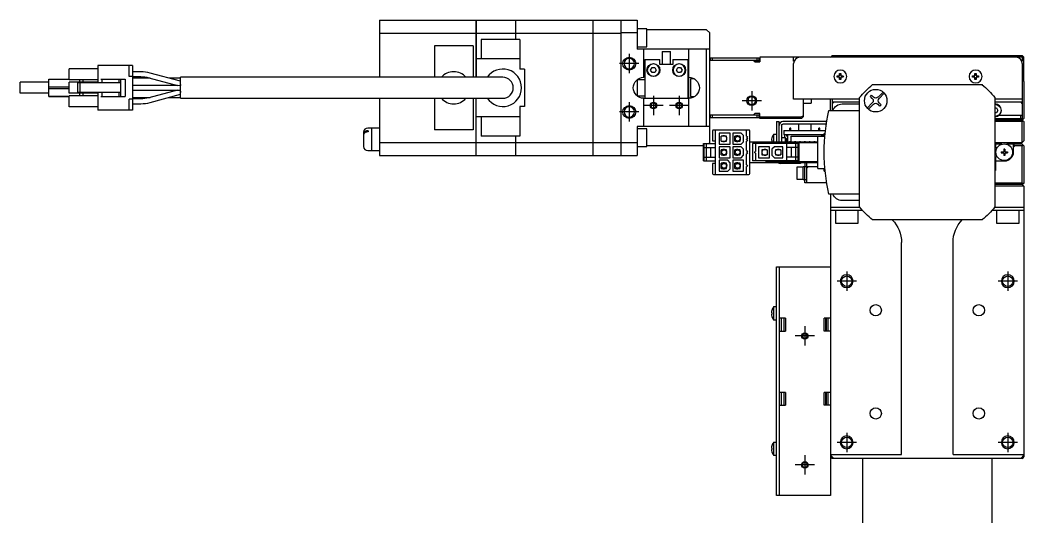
# Model space of a CAD drawing. Extents: x 0 to 1659, y -8 to 1394.
# Drawn here: x 476.6 to 788.2, y 1240.3 to 1394.4 of the extents above; entities that cross this region are included whole.
import ezdxf

# ---------------------------------------------------------------- set-up
doc = ezdxf.new("R2010")
doc.units = 0
doc.header["$LTSCALE"] = 0.5
doc.linetypes.add('CENTER', pattern=[50.8, 31.75, -6.35, 6.35, -6.35])
for name, color, linetype in [('MSM_CENTER', 1, 'CENTER'), ('MSM_CONTINUOUS', 7, 'CONTINUOUS'), ('MSM_NARROW', 5, 'CONTINUOUS')]:
    doc.layers.add(name, color=color, linetype=linetype)

msp = doc.modelspace()

# ---------------------------------------------------------------- linework, layer by layer
at = {"layer": 'MSM_CENTER'}
for p, q in [((665.65, 1383.94), (665.65, 1377.94)), ((668.65, 1380.94), (662.65, 1380.94)), ((703.65, 1372.44), (703.65, 1366.44)), ((665.65, 1368.94), (665.65, 1362.94)), ((676.15, 1367.94), (670.15, 1367.94)), ((673.15, 1370.94), (673.15, 1364.94)), ((684.15, 1367.94), (678.15, 1367.94)), ((681.15, 1370.94), (681.15, 1364.94)), ((706.65, 1369.44), (700.65, 1369.44)), ((668.65, 1365.94), (662.65, 1365.94)), ((733.15, 1316.44), (733.15, 1310.44)), ((783.15, 1316.44), (783.15, 1310.44)), ((736.15, 1313.44), (730.15, 1313.44)), ((786.15, 1313.44), (780.15, 1313.44)), ((720.15, 1299.44), (720.15, 1293.44)), ((723.15, 1296.44), (717.15, 1296.44)), ((733.15, 1266.44), (733.15, 1260.44)), ((783.15, 1266.44), (783.15, 1260.44)), ((736.15, 1263.44), (730.15, 1263.44)), ((786.15, 1263.44), (780.15, 1263.44)), ((720.15, 1259.44), (720.15, 1253.44)), ((723.15, 1256.44), (717.15, 1256.44))]:
    msp.add_line(p, q, dxfattribs=at)
at = {"layer": 'MSM_CONTINUOUS'}
for p, q in [((588.15, 1394.44), (588.15, 1376.69)), ((588.15, 1394.44), (618.1, 1394.44)), ((618.1, 1376.69), (618.1, 1394.44)), ((618.1, 1394.39), (618.15, 1394.39)), ((618.15, 1394.44), (618.15, 1376.69)), ((618.15, 1394.44), (630.4, 1394.44)), ((630.4, 1388.44), (630.4, 1394.44)), ((630.4, 1394.39), (630.45, 1394.39)), ((630.45, 1388.44), (630.45, 1394.44)), ((630.45, 1394.44), (654.4, 1394.44)), ((654.4, 1352.44), (654.4, 1394.44)), ((654.4, 1394.39), (654.45, 1394.39)), ((654.45, 1352.44), (654.45, 1394.44)), ((654.45, 1394.44), (668.15, 1394.44)), ((663.15, 1352.44), (663.15, 1394.44)), ((668.15, 1394.44), (668.15, 1385.44)), ((588.15, 1390.41), (618.1, 1390.41)), ((618.1, 1390.15), (618.15, 1390.15)), ((618.15, 1390.41), (630.4, 1390.41)), ((630.4, 1390.15), (630.45, 1390.15)), ((630.45, 1390.41), (654.4, 1390.41)), ((654.4, 1390.15), (654.45, 1390.15)), ((654.45, 1390.41), (663.15, 1390.41)), ((668.15, 1390.44), (663.15, 1390.44)), ((671.15, 1391.69), (668.15, 1391.69)), ((671.15, 1386.19), (671.15, 1391.69)), ((689.65, 1391.44), (671.15, 1391.44)), ((690.65, 1390.44), (689.65, 1391.44)), ((690.65, 1356.44), (690.65, 1390.44)), ((619.65, 1388.44), (619.65, 1382.44)), ((631.65, 1388.44), (619.65, 1388.44)), ((631.65, 1388.44), (631.65, 1379.22)), ((617.15, 1386.44), (605.15, 1386.44)), ((605.15, 1386.44), (605.15, 1376.69)), ((617.15, 1386.44), (617.15, 1376.69)), ((668.15, 1386.19), (671.15, 1386.19)), ((690.65, 1385.44), (668.15, 1385.44)), ((670.15, 1376.69), (670.15, 1385.44)), ((675.9, 1384.69), (678.4, 1384.69)), ((675.9, 1384.69), (675.9, 1380.69)), ((678.4, 1380.69), (678.4, 1384.69)), ((684.15, 1376.69), (684.15, 1385.44)), ((689.65, 1361.44), (689.65, 1385.44)), ((631.65, 1382.44), (618.15, 1382.44)), ((670.45, 1382.19), (670.45, 1370.19)), ((670.45, 1382.19), (675.15, 1382.19)), ((675.15, 1380.69), (675.15, 1382.19)), ((679.15, 1380.69), (675.15, 1380.69)), ((679.15, 1382.19), (679.15, 1380.69)), ((679.15, 1382.19), (683.85, 1382.19)), ((683.85, 1382.19), (683.85, 1370.19)), ((705.85, 1381.94), (690.65, 1381.94)), ((690.85, 1381.94), (690.85, 1382.74)), ((690.85, 1382.74), (705.85, 1382.74)), ((691.35, 1382.74), (691.35, 1381.94)), ((704.65, 1381.44), (704.15, 1381.94)), ((706.15, 1381.69), (704.4, 1381.69)), ((704.65, 1381.44), (706.15, 1381.44)), ((705.35, 1381.94), (705.35, 1382.74)), ((705.85, 1382.74), (705.85, 1381.94)), ((706.15, 1382.94), (706.15, 1381.44)), ((787.65, 1382.94), (706.15, 1382.94)), ((716.65, 1381.74), (716.65, 1382.94)), ((716.65, 1369.94), (716.65, 1380.94)), ((728.15, 1382.94), (728.4, 1383.19)), ((728.65, 1383.44), (728.4, 1383.19)), ((728.4, 1383.19), (728.65, 1382.94)), ((728.65, 1383.44), (787.65, 1383.44)), ((787.9, 1383.19), (787.65, 1383.44)), ((787.65, 1382.94), (787.9, 1383.19)), ((787.65, 1382.94), (787.65, 1381.74)), ((787.65, 1380.94), (787.65, 1363.94)), ((787.9, 1383.19), (788.15, 1382.94)), ((788.15, 1375.74), (788.15, 1382.94)), ((500.7, 1379.34), (491.8, 1379.34)), ((491.8, 1375.94), (491.8, 1379.34)), ((500.7, 1380.34), (500.7, 1374.94)), ((511.4, 1380.34), (500.7, 1380.34)), ((510.4, 1376.94), (510.4, 1380.34)), ((511.4, 1380.34), (511.4, 1366.54)), ((514.04, 1378.39), (511.4, 1378.39)), ((526.4, 1375.47), (516.91, 1378.01)), ((633.15, 1379.22), (631.65, 1379.22)), ((633.15, 1379.22), (633.15, 1367.66)), ((672.29, 1378.94), (672.72, 1379.69)), ((672.72, 1378.19), (672.29, 1378.94)), ((672.72, 1379.69), (673.59, 1379.69)), ((673.59, 1378.19), (672.72, 1378.19)), ((673.59, 1379.69), (674.02, 1378.94)), ((674.02, 1378.94), (673.59, 1378.19)), ((680.29, 1378.94), (680.72, 1379.69)), ((680.72, 1378.19), (680.29, 1378.94)), ((680.72, 1379.69), (681.59, 1379.69)), ((681.59, 1378.19), (680.72, 1378.19)), ((681.59, 1379.69), (682.02, 1378.94)), ((682.02, 1378.94), (681.59, 1378.19)), ((730.95, 1377.14), (730.95, 1377.87)), ((731.35, 1377.87), (731.35, 1377.14)), ((772.95, 1377.14), (772.95, 1377.87)), ((773.35, 1377.87), (773.35, 1377.14)), ((485.45, 1375.14), (476.55, 1375.14)), ((476.55, 1371.74), (476.55, 1375.14)), ((485.45, 1370.74), (485.45, 1376.14)), ((485.45, 1376.14), (491.8, 1376.14)), ((500.7, 1375.94), (491.8, 1375.94)), ((500.7, 1375.14), (491.8, 1375.14)), ((491.8, 1371.74), (491.8, 1375.14)), ((494.4, 1374.94), (494.4, 1371.94)), ((507.7, 1374.94), (494.4, 1374.94)), ((495.1, 1374.94), (495.1, 1371.94)), ((495.15, 1375.14), (495.15, 1375.94)), ((496.15, 1375.14), (496.15, 1375.94)), ((501.65, 1376.14), (509.2, 1376.14)), ((501.95, 1376.14), (501.95, 1374.94)), ((507.2, 1376.14), (507.2, 1374.94)), ((507.7, 1376.14), (507.7, 1370.74)), ((509.2, 1376.14), (509.2, 1370.74)), ((511.4, 1376.94), (510.4, 1376.94)), ((511.4, 1376.89), (514.04, 1376.89)), ((516.98, 1376.44), (511.4, 1376.44)), ((525.37, 1374.19), (511.4, 1374.19)), ((516.52, 1376.56), (525.37, 1374.19)), ((526.4, 1376.44), (522.77, 1376.44)), ((526.27, 1374.08), (525.37, 1374.19)), ((526.4, 1374.19), (526.31, 1374.19)), ((526.4, 1370.19), (526.4, 1376.69)), ((626.4, 1376.69), (526.4, 1376.69)), ((668.15, 1376), (668.15, 1370.88)), ((670.45, 1375.94), (668.15, 1375.94)), ((670.45, 1376.69), (670.15, 1376.69)), ((684.15, 1376.69), (683.85, 1376.69)), ((684.05, 1376.69), (684.05, 1370.19)), ((684.65, 1376.19), (684.65, 1370.69)), ((685.88, 1376.19), (684.65, 1376.19)), ((730.22, 1377.14), (730.95, 1377.14)), ((730.95, 1376.74), (730.22, 1376.74)), ((730.95, 1376.01), (730.95, 1376.74)), ((731.35, 1377.14), (732.08, 1377.14)), ((731.35, 1376.74), (731.35, 1376.01)), ((732.08, 1376.74), (731.35, 1376.74)), ((741.15, 1374.44), (741.02, 1374.31)), ((741.18, 1374.44), (775.12, 1374.44)), ((772.22, 1377.14), (772.95, 1377.14)), ((772.95, 1376.74), (772.22, 1376.74)), ((772.95, 1376.01), (772.95, 1376.74)), ((773.35, 1377.14), (774.08, 1377.14)), ((773.35, 1376.74), (773.35, 1376.01)), ((774.08, 1376.74), (773.35, 1376.74)), ((775.28, 1374.31), (775.15, 1374.44)), ((788.15, 1376.44), (787.65, 1376.94)), ((788.15, 1376.44), (787.65, 1376.44)), ((788.15, 1376.22), (787.65, 1376.22)), ((787.75, 1376.04), (787.65, 1376.04)), ((788.15, 1375.44), (787.65, 1375.94)), ((787.65, 1375.44), (787.9, 1375.69)), ((788.15, 1375.74), (788.05, 1375.64)), ((788.05, 1375.74), (788.05, 1375.54)), ((788.15, 1375.44), (788.15, 1363.94)), ((485.45, 1371.74), (476.55, 1371.74)), ((485.45, 1371.74), (476.55, 1371.74)), ((485.45, 1371.74), (476.55, 1371.74)), ((485.45, 1373.69), (491.8, 1373.69)), ((485.45, 1373.19), (491.8, 1373.19)), ((500.7, 1371.74), (491.8, 1371.74)), ((507.7, 1371.94), (494.4, 1371.94)), ((495.15, 1370.94), (495.15, 1371.74)), ((496.15, 1370.94), (496.15, 1371.74)), ((500.7, 1371.94), (500.7, 1366.54)), ((501.95, 1371.94), (501.95, 1370.74)), ((507.2, 1371.94), (507.2, 1370.74)), ((511.4, 1372.69), (526.4, 1372.69)), ((525.37, 1372.69), (516.53, 1370.32)), ((516.92, 1368.87), (526.4, 1371.41)), ((740.49, 1370.75), (740.84, 1371.1)), ((740.84, 1371.1), (741.45, 1370.5)), ((742.86, 1370.5), (744.44, 1372.09)), ((744.8, 1371.73), (743.21, 1370.15)), ((486.4, 1370.74), (485.45, 1370.74)), ((485.45, 1370.74), (491.8, 1370.74)), ((486.7, 1370.74), (486.4, 1370.74)), ((491.8, 1370.74), (486.7, 1370.74)), ((488.5, 1370.74), (488.2, 1370.74)), ((488.2, 1370.74), (488.39, 1370.74)), ((488.39, 1370.74), (491.8, 1370.74)), ((491.8, 1370.74), (488.5, 1370.74)), ((500.7, 1370.94), (491.8, 1370.94)), ((491.8, 1367.54), (491.8, 1370.94)), ((501.65, 1370.74), (509.2, 1370.74)), ((510.4, 1366.54), (510.4, 1369.94)), ((511.4, 1369.94), (510.4, 1369.94)), ((511.4, 1370.44), (516.98, 1370.44)), ((514.03, 1369.99), (511.4, 1369.99)), ((511.4, 1368.49), (514.03, 1368.49)), ((522.77, 1370.44), (526.4, 1370.44)), ((526.4, 1370.19), (626.4, 1370.19)), ((588.15, 1370.19), (588.15, 1352.44)), ((605.15, 1370.19), (605.15, 1360.44)), ((617.15, 1370.19), (617.15, 1360.44)), ((618.1, 1352.44), (618.1, 1370.19)), ((618.15, 1352.44), (618.15, 1370.19)), ((668.15, 1370.94), (670.45, 1370.94)), ((670.15, 1361.44), (670.15, 1370.19)), ((670.15, 1370.19), (684.15, 1370.19)), ((673.85, 1367.64), (673.85, 1368.33)), ((684.15, 1361.44), (684.15, 1370.19)), ((684.65, 1370.69), (685.88, 1370.69)), ((737.15, 1369.94), (716.65, 1369.94)), ((719.65, 1369.94), (719.65, 1364.44)), ((719.65, 1368.69), (722.15, 1368.69)), ((722.15, 1369.94), (722.15, 1368.69)), ((728.15, 1366.44), (728.15, 1369.94)), ((728.65, 1369.94), (728.65, 1366.44)), ((737.15, 1368.94), (728.65, 1368.94)), ((728.65, 1368.44), (729.15, 1368.94)), ((731.73, 1368.44), (737.15, 1368.44)), ((737.28, 1370.57), (737.15, 1370.44)), ((737.15, 1336.44), (737.15, 1370.41)), ((739.51, 1367.15), (741.09, 1368.73)), ((741.45, 1368.38), (739.86, 1366.8)), ((741.09, 1370.15), (740.49, 1370.75)), ((743.46, 1367.78), (742.86, 1368.38)), ((743.21, 1368.73), (743.81, 1368.13)), ((743.81, 1368.13), (743.46, 1367.78)), ((779.15, 1370.44), (779.02, 1370.57)), ((779.15, 1370.41), (779.15, 1336.47)), ((787.65, 1369.94), (779.15, 1369.94)), ((787.65, 1368.94), (779.15, 1368.94)), ((787.15, 1368.94), (787.65, 1368.44)), ((500.7, 1367.54), (491.8, 1367.54)), ((511.4, 1366.54), (500.7, 1366.54)), ((633.15, 1367.66), (631.65, 1367.66)), ((631.65, 1367.66), (631.65, 1358.44)), ((673.85, 1367.64), (673.88, 1367.61)), ((705.85, 1364.94), (690.65, 1364.94)), ((690.85, 1364.14), (690.85, 1364.94)), ((691.35, 1364.94), (691.35, 1364.14)), ((704.15, 1364.94), (704.65, 1365.44)), ((706.15, 1365.44), (704.65, 1365.44)), ((705.35, 1364.14), (705.35, 1364.94)), ((705.85, 1364.94), (705.85, 1364.14)), ((706.15, 1363.94), (706.15, 1365.44)), ((727.58, 1366.44), (737.15, 1366.44)), ((779.15, 1367.19), (779.59, 1367.19)), ((779.59, 1365.69), (779.15, 1365.69)), ((779.59, 1367.19), (780.02, 1366.44)), ((780.02, 1366.44), (779.59, 1365.69)), ((780.48, 1364.94), (787.65, 1364.94)), ((787.15, 1363.94), (787.15, 1364.94)), ((631.65, 1364.44), (618.15, 1364.44)), ((619.65, 1364.44), (619.65, 1358.44)), ((705.85, 1364.14), (690.85, 1364.14)), ((706.15, 1364.44), (719.04, 1364.44)), ((719.15, 1363.94), (706.15, 1363.94)), ((711.35, 1362.94), (711.35, 1356.69)), ((711.35, 1362.94), (712.15, 1362.94)), ((712.15, 1356.69), (712.15, 1362.94)), ((712.95, 1361.74), (712.95, 1356.69)), ((726.91, 1362.94), (713.35, 1362.94)), ((726.79, 1362.14), (713.35, 1362.14)), ((718.15, 1362.14), (718.15, 1360.14)), ((718.54, 1363.94), (719.04, 1364.44)), ((719.04, 1364.44), (719.65, 1364.75)), ((719.65, 1364.44), (719.15, 1363.94)), ((722.15, 1360.14), (722.15, 1362.14)), ((779.15, 1363.94), (787.65, 1363.94)), ((787.65, 1363.44), (779.15, 1363.44)), ((787.65, 1362.94), (779.15, 1362.94)), ((787.9, 1363.69), (787.65, 1363.94)), ((787.65, 1363.44), (787.9, 1363.69)), ((787.65, 1363.44), (787.9, 1363.19)), ((787.65, 1362.94), (787.9, 1363.19)), ((787.65, 1356.44), (787.65, 1362.94)), ((788.15, 1363.94), (787.9, 1363.69)), ((787.9, 1363.19), (788.15, 1362.94)), ((788.15, 1362.94), (788.15, 1356.94)), ((583.15, 1359.64), (583.15, 1355.24)), ((585.6, 1360.94), (584.45, 1360.94)), ((584.65, 1360.09), (584.45, 1360.09)), ((584.65, 1359.73), (584.45, 1359.73)), ((584.65, 1360.09), (584.65, 1359.73)), ((585.6, 1360.94), (585.6, 1353.94)), ((585.65, 1360.89), (585.6, 1360.89)), ((585.65, 1360.94), (585.65, 1353.94)), ((588.15, 1360.94), (585.65, 1360.94)), ((617.15, 1360.44), (605.15, 1360.44)), ((690.65, 1361.44), (668.15, 1361.44)), ((668.15, 1361.44), (668.15, 1352.44)), ((671.15, 1360.69), (668.15, 1360.69)), ((671.15, 1355.19), (671.15, 1360.69)), ((691.45, 1360.04), (691.45, 1356.94)), ((702.75, 1360.34), (691.75, 1360.34)), ((692.45, 1346.54), (692.45, 1360.34)), ((693.55, 1359.34), (693.55, 1355.94)), ((696.95, 1359.34), (693.55, 1359.34)), ((696.95, 1355.94), (696.95, 1359.34)), ((697.75, 1359.34), (697.75, 1355.94)), ((700.4, 1359.34), (697.75, 1359.34)), ((701.15, 1358.59), (700.4, 1359.34)), ((701.15, 1356.69), (701.15, 1358.59)), ((702.05, 1358.44), (702.05, 1360.34)), ((703.05, 1346.84), (703.05, 1360.04)), ((710.45, 1358.94), (710.45, 1356.69)), ((711.35, 1358.94), (710.45, 1358.94)), ((713.65, 1360.14), (713.65, 1358.94)), ((713.65, 1360.14), (726.53, 1360.14)), ((713.65, 1358.94), (726.15, 1358.94)), ((713.9, 1357.94), (713.9, 1358.94)), ((714.45, 1358.94), (714.45, 1358.39)), ((714.9, 1356.69), (714.9, 1358.94)), ((715.53, 1360.14), (715.53, 1360.94)), ((715.78, 1360.94), (715.53, 1360.94)), ((715.78, 1360.14), (715.78, 1360.94)), ((724.78, 1360.94), (724.53, 1360.94)), ((724.53, 1360.14), (724.53, 1360.94)), ((724.78, 1360.14), (724.78, 1360.94)), ((725.4, 1358.44), (725.4, 1358.94)), ((725.63, 1358.94), (725.63, 1358.44)), ((725.86, 1358.94), (725.86, 1358.44)), ((726.15, 1358.44), (726.15, 1359.26)), ((726.44, 1359.26), (726.15, 1359.26)), ((588.15, 1356.47), (618.1, 1356.47)), ((618.1, 1356.73), (618.15, 1356.73)), ((618.15, 1356.47), (630.4, 1356.47)), ((631.65, 1358.44), (619.65, 1358.44)), ((630.4, 1352.44), (630.4, 1358.44)), ((630.4, 1356.73), (630.45, 1356.73)), ((630.45, 1352.44), (630.45, 1358.44)), ((630.45, 1356.47), (654.4, 1356.47)), ((654.4, 1356.73), (654.45, 1356.73)), ((654.45, 1356.47), (663.15, 1356.47)), ((663.15, 1356.44), (668.15, 1356.44)), ((688.65, 1350.74), (688.65, 1356.14)), ((688.65, 1356.14), (692.45, 1356.14)), ((688.95, 1350.74), (688.95, 1356.14)), ((689.65, 1350.74), (689.65, 1356.14)), ((690.35, 1356.14), (690.65, 1356.44)), ((691.45, 1356.94), (692.45, 1356.94)), ((693.55, 1355.94), (696.95, 1355.94)), ((694.2, 1356.84), (694.2, 1358.44)), ((694.7, 1358.44), (694.2, 1358.44)), ((695.58, 1358.39), (694.2, 1358.39)), ((694.2, 1356.89), (695.58, 1356.89)), ((694.2, 1356.84), (694.7, 1356.84)), ((695.2, 1358.54), (694.7, 1358.54)), ((694.7, 1358.39), (694.7, 1358.54)), ((694.7, 1356.89), (694.7, 1356.74)), ((694.7, 1356.74), (695.2, 1356.74)), ((695.2, 1358.39), (695.2, 1358.54)), ((695.85, 1358.44), (695.2, 1358.44)), ((695.2, 1356.74), (695.2, 1356.89)), ((695.2, 1356.84), (695.85, 1356.84)), ((695.95, 1358.02), (695.58, 1358.39)), ((695.58, 1356.89), (695.85, 1357.17)), ((695.85, 1358.12), (695.85, 1358.44)), ((695.85, 1357.17), (695.95, 1357.27)), ((695.85, 1356.84), (695.85, 1357.17)), ((695.95, 1357.27), (695.95, 1358.02)), ((697.75, 1355.94), (700.4, 1355.94)), ((698.9, 1358.44), (698.4, 1358.44)), ((698.4, 1356.84), (698.4, 1358.44)), ((699.78, 1358.39), (698.4, 1358.39)), ((698.56, 1357.85), (698.4, 1357.33)), ((698.4, 1356.89), (699.78, 1356.89)), ((698.4, 1356.84), (698.9, 1356.84)), ((699.4, 1358.54), (698.9, 1358.54)), ((698.9, 1358.39), (698.9, 1358.54)), ((698.9, 1356.89), (698.9, 1356.74)), ((698.9, 1356.74), (699.4, 1356.74)), ((699.4, 1358.39), (699.4, 1358.54)), ((700.05, 1358.44), (699.4, 1358.44)), ((699.4, 1356.74), (699.4, 1356.89)), ((699.4, 1356.84), (700.05, 1356.84)), ((700.15, 1358.02), (699.78, 1358.39)), ((699.78, 1356.89), (700.05, 1357.17)), ((699.86, 1356.98), (700, 1357.43)), ((700.05, 1358.12), (700.05, 1358.44)), ((700.05, 1357.17), (700.15, 1357.27)), ((700.05, 1356.84), (700.05, 1357.17)), ((700.15, 1357.27), (700.15, 1358.02)), ((700.4, 1355.94), (701.15, 1356.69)), ((702.05, 1357.89), (702.05, 1357.94)), ((702.05, 1357.34), (702.05, 1357.39)), ((702.05, 1353.97), (702.05, 1356.84)), ((703.05, 1356.69), (724.15, 1356.69)), ((703.85, 1356.14), (703.85, 1350.74)), ((718.25, 1356.14), (703.85, 1356.14)), ((704.85, 1356.14), (704.85, 1353.69)), ((709.15, 1356.44), (724.15, 1356.44)), ((709.77, 1357.14), (709.9, 1357.14)), ((709.9, 1356.74), (709.77, 1356.74)), ((709.9, 1357.89), (709.9, 1357.87)), ((709.9, 1357.14), (709.9, 1356.74)), ((714.15, 1357.94), (712.95, 1357.94)), ((714.15, 1356.69), (714.15, 1357.94)), ((714.35, 1357.74), (714.15, 1357.94)), ((714.35, 1357.74), (714.35, 1356.69)), ((714.9, 1358.39), (714.45, 1358.39)), ((714.45, 1356.14), (714.45, 1350.74)), ((715.4, 1356.69), (715.4, 1356.79)), ((715.4, 1356.79), (715.9, 1356.79)), ((715.9, 1358.44), (726.37, 1358.44)), ((715.9, 1356.79), (715.9, 1358.44)), ((717.25, 1356.14), (717.25, 1350.74)), ((717.95, 1356.14), (717.95, 1350.74)), ((718.25, 1356.14), (718.25, 1350.74)), ((724.15, 1348.44), (724.15, 1358.44)), ((779.15, 1356.44), (787.65, 1356.44)), ((779.35, 1355.94), (779.35, 1354.99)), ((781.34, 1355.94), (779.35, 1355.94)), ((787.65, 1355.94), (782.77, 1355.94)), ((784.85, 1355.94), (784.85, 1353.44)), ((785.35, 1355.44), (784.85, 1355.79)), ((788.15, 1356.94), (787.65, 1356.44)), ((787.65, 1355.94), (787.9, 1355.69)), ((787.65, 1355.44), (787.9, 1355.69)), ((787.9, 1355.69), (788.15, 1355.44)), ((584.45, 1353.94), (585.6, 1353.94)), ((585.6, 1353.99), (585.65, 1353.99)), ((585.65, 1353.94), (588.15, 1353.94)), ((588.15, 1352.44), (618.1, 1352.44)), ((618.1, 1352.49), (618.15, 1352.49)), ((618.15, 1352.44), (630.4, 1352.44)), ((630.4, 1352.49), (630.45, 1352.49)), ((630.45, 1352.44), (654.4, 1352.44)), ((654.4, 1352.49), (654.45, 1352.49)), ((654.45, 1352.44), (668.15, 1352.44)), ((668.15, 1355.19), (671.15, 1355.19)), ((688.65, 1355.44), (671.15, 1355.44)), ((688.95, 1354.94), (692.45, 1354.94)), ((690.95, 1351.94), (690.95, 1354.94)), ((696.95, 1355.14), (693.55, 1355.14)), ((693.55, 1355.14), (693.55, 1351.74)), ((694.2, 1352.64), (694.2, 1354.24)), ((694.7, 1354.24), (694.2, 1354.24)), ((695.58, 1354.19), (694.2, 1354.19)), ((694.2, 1352.69), (695.58, 1352.69)), ((694.2, 1352.64), (694.7, 1352.64)), ((695.2, 1354.34), (694.7, 1354.34)), ((694.7, 1354.19), (694.7, 1354.34)), ((694.7, 1352.69), (694.7, 1352.54)), ((694.7, 1352.54), (695.2, 1352.54)), ((695.2, 1354.19), (695.2, 1354.34)), ((695.85, 1354.24), (695.2, 1354.24)), ((695.2, 1352.54), (695.2, 1352.69)), ((695.2, 1352.64), (695.85, 1352.64)), ((695.95, 1353.82), (695.58, 1354.19)), ((695.58, 1352.69), (695.95, 1353.07)), ((695.85, 1353.92), (695.85, 1354.24)), ((695.85, 1352.64), (695.85, 1352.97)), ((695.95, 1353.07), (695.95, 1353.82)), ((696.95, 1351.74), (696.95, 1355.14)), ((697.75, 1355.14), (697.75, 1351.74)), ((700.4, 1355.14), (697.75, 1355.14)), ((698.4, 1352.64), (698.4, 1354.24)), ((698.9, 1354.24), (698.4, 1354.24)), ((699.78, 1354.19), (698.4, 1354.19)), ((698.4, 1354.19), (698.48, 1354.19)), ((698.4, 1352.69), (699.78, 1352.69)), ((698.4, 1352.69), (698.48, 1352.69)), ((698.4, 1352.64), (698.9, 1352.64)), ((699.4, 1354.34), (698.9, 1354.34)), ((698.9, 1354.19), (698.9, 1354.34)), ((698.9, 1352.69), (698.9, 1352.54)), ((698.9, 1352.54), (699.4, 1352.54)), ((699.4, 1354.19), (699.4, 1354.34)), ((700.05, 1354.24), (699.4, 1354.24)), ((699.4, 1352.54), (699.4, 1352.69)), ((699.4, 1352.64), (700.05, 1352.64)), ((700.15, 1353.82), (699.78, 1354.19)), ((699.78, 1352.69), (700.15, 1353.07)), ((700.05, 1353.92), (700.05, 1354.24)), ((700.05, 1352.64), (700.05, 1352.97)), ((700.15, 1353.07), (700.15, 1353.82)), ((701.15, 1354.39), (700.4, 1355.14)), ((700.4, 1351.74), (701.15, 1352.49)), ((701.15, 1352.49), (701.15, 1354.39)), ((702.05, 1353.42), (702.05, 1353.47)), ((702.05, 1349.49), (702.05, 1352.92)), ((704.85, 1353.19), (704.85, 1350.74)), ((705.75, 1355.14), (705.75, 1351.74)), ((709.15, 1355.14), (705.75, 1355.14)), ((707.13, 1354.19), (706.75, 1353.82)), ((706.75, 1353.82), (706.75, 1353.07)), ((706.75, 1353.07), (707.13, 1352.69)), ((707.5, 1354.24), (706.85, 1354.24)), ((706.85, 1354.24), (706.85, 1353.92)), ((706.85, 1352.97), (706.85, 1352.64)), ((706.85, 1352.64), (707.5, 1352.64)), ((708.5, 1354.19), (707.13, 1354.19)), ((707.13, 1352.69), (708.5, 1352.69)), ((708, 1354.34), (707.5, 1354.34)), ((707.5, 1354.34), (707.5, 1354.19)), ((707.5, 1352.69), (707.5, 1352.54)), ((707.5, 1352.54), (708, 1352.54)), ((708, 1354.34), (708, 1354.19)), ((708.5, 1354.24), (708, 1354.24)), ((708, 1352.54), (708, 1352.69)), ((708, 1352.64), (708.5, 1352.64)), ((708.5, 1354.24), (708.5, 1352.64)), ((709.15, 1351.74), (709.15, 1355.14)), ((710.7, 1355.14), (709.95, 1354.39)), ((709.95, 1354.39), (709.95, 1352.49)), ((709.95, 1352.49), (710.7, 1351.74)), ((713.35, 1355.14), (710.7, 1355.14)), ((711.33, 1354.19), (710.95, 1353.82)), ((710.95, 1353.82), (710.95, 1353.07)), ((710.95, 1353.07), (711.33, 1352.69)), ((711.7, 1354.24), (711.05, 1354.24)), ((711.05, 1354.24), (711.05, 1353.92)), ((711.05, 1352.97), (711.05, 1352.64)), ((711.05, 1352.64), (711.7, 1352.64)), ((712.7, 1354.19), (711.33, 1354.19)), ((711.33, 1352.69), (712.7, 1352.69)), ((712.2, 1354.34), (711.7, 1354.34)), ((711.7, 1354.34), (711.7, 1354.19)), ((711.7, 1352.69), (711.7, 1352.54)), ((711.7, 1352.54), (712.2, 1352.54)), ((712.2, 1354.34), (712.2, 1354.19)), ((712.7, 1354.24), (712.2, 1354.24)), ((712.2, 1352.54), (712.2, 1352.69)), ((712.2, 1352.64), (712.7, 1352.64)), ((712.7, 1354.24), (712.7, 1352.64)), ((713.35, 1351.74), (713.35, 1355.14)), ((717.95, 1354.94), (714.45, 1354.94)), ((715.95, 1354.94), (715.95, 1351.94)), ((779.35, 1354.99), (779.65, 1354.82)), ((781.05, 1353.59), (781.85, 1353.59)), ((781.05, 1353.59), (781.05, 1353.3)), ((781.05, 1353.3), (781.85, 1353.3)), ((781.58, 1353.59), (781.58, 1353.3)), ((782.2, 1354.44), (781.91, 1354.44)), ((781.91, 1354.44), (781.91, 1353.65)), ((781.91, 1353.91), (782.2, 1353.91)), ((781.91, 1353.24), (781.91, 1352.44)), ((781.91, 1352.97), (782.2, 1352.97)), ((782.2, 1352.44), (781.91, 1352.44)), ((782.2, 1354.44), (782.2, 1353.65)), ((782.2, 1353.24), (782.2, 1352.44)), ((782.26, 1353.59), (783.05, 1353.59)), ((782.26, 1353.3), (783.05, 1353.3)), ((782.52, 1353.3), (782.52, 1353.59)), ((783.05, 1353.59), (783.05, 1353.3)), ((784.85, 1354.94), (785.35, 1355.44)), ((787.65, 1355.44), (785.35, 1355.44)), ((787.65, 1343.94), (787.65, 1355.44)), ((788.15, 1355.44), (788.15, 1343.94)), ((688.65, 1350.74), (692.45, 1350.74)), ((688.95, 1351.94), (692.45, 1351.94)), ((691.45, 1349.94), (691.45, 1346.84)), ((692.45, 1349.94), (691.45, 1349.94)), ((693.55, 1351.74), (696.95, 1351.74)), ((693.55, 1350.94), (693.55, 1347.54)), ((696.2, 1350.94), (693.55, 1350.94)), ((694.7, 1350.04), (694.2, 1350.04)), ((694.2, 1348.44), (694.2, 1350.04)), ((695.58, 1349.99), (694.2, 1349.99)), ((694.36, 1349.44), (694.51, 1349.99)), ((695.2, 1350.14), (694.7, 1350.14)), ((694.7, 1349.99), (694.7, 1350.14)), ((695.2, 1349.99), (695.2, 1350.14)), ((695.85, 1350.04), (695.2, 1350.04)), ((695.85, 1349.72), (695.58, 1349.99)), ((695.95, 1349.58), (695.8, 1349.04)), ((695.85, 1349.72), (695.85, 1350.04)), ((695.95, 1349.62), (695.85, 1349.72)), ((695.95, 1348.87), (695.95, 1349.62)), ((696.95, 1350.19), (696.2, 1350.94)), ((696.95, 1348.29), (696.95, 1350.19)), ((697.75, 1351.74), (700.4, 1351.74)), ((697.75, 1350.94), (697.75, 1347.54)), ((701.15, 1350.94), (697.75, 1350.94)), ((698.9, 1350.04), (698.4, 1350.04)), ((698.4, 1348.44), (698.4, 1350.04)), ((699.78, 1349.99), (698.4, 1349.99)), ((698.56, 1349.03), (698.4, 1349.55)), ((699.4, 1350.14), (698.9, 1350.14)), ((698.9, 1349.99), (698.9, 1350.14)), ((699.4, 1349.99), (699.4, 1350.14)), ((700.05, 1350.04), (699.4, 1350.04)), ((700.05, 1349.72), (699.78, 1349.99)), ((699.86, 1349.91), (700, 1349.45)), ((700.05, 1349.72), (700.05, 1350.04)), ((700.15, 1349.62), (700.05, 1349.72)), ((700.15, 1348.87), (700.15, 1349.62)), ((701.15, 1347.54), (701.15, 1350.94)), ((724.15, 1350.19), (703.05, 1350.19)), ((718.25, 1350.74), (703.85, 1350.74)), ((705.75, 1351.74), (709.15, 1351.74)), ((724.15, 1350.44), (709.15, 1350.44)), ((710.7, 1351.74), (713.35, 1351.74)), ((718.85, 1349.94), (712.55, 1349.94)), ((717.95, 1351.94), (714.45, 1351.94)), ((718.85, 1350.19), (718.85, 1349.94)), ((720.15, 1350.19), (720.15, 1348.94)), ((720.65, 1350.19), (720.65, 1343.94)), ((779.65, 1352.06), (779.35, 1351.89)), ((779.35, 1351.89), (779.35, 1347.74)), ((782.05, 1350.64), (779.35, 1350.64)), ((691.75, 1346.54), (702.75, 1346.54)), ((693.55, 1347.54), (696.2, 1347.54)), ((694.2, 1348.49), (695.58, 1348.49)), ((694.2, 1348.44), (694.7, 1348.44)), ((694.7, 1348.49), (694.7, 1348.34)), ((694.7, 1348.34), (695.2, 1348.34)), ((695.2, 1348.34), (695.2, 1348.49)), ((695.2, 1348.44), (695.85, 1348.44)), ((695.58, 1348.49), (695.85, 1348.77)), ((695.85, 1348.77), (695.95, 1348.87)), ((695.85, 1348.44), (695.85, 1348.77)), ((696.2, 1347.54), (696.95, 1348.29)), ((697.75, 1347.54), (701.15, 1347.54)), ((698.4, 1348.49), (699.78, 1348.49)), ((698.4, 1348.44), (698.9, 1348.44)), ((698.9, 1348.49), (698.9, 1348.34)), ((698.9, 1348.34), (699.4, 1348.34)), ((699.4, 1348.34), (699.4, 1348.49)), ((699.4, 1348.44), (700.05, 1348.44)), ((699.78, 1348.49), (700.05, 1348.77)), ((700.05, 1348.77), (700.15, 1348.87)), ((700.05, 1348.44), (700.05, 1348.77)), ((702.05, 1346.54), (702.05, 1348.99)), ((717.65, 1348.84), (717.65, 1345.04)), ((719.65, 1348.84), (717.65, 1348.84)), ((719.65, 1344.94), (719.65, 1348.94)), ((724.15, 1348.94), (719.65, 1348.94)), ((720.15, 1344.94), (720.15, 1348.94)), ((720.65, 1348.44), (721.15, 1348.94)), ((724.15, 1348.44), (726.37, 1348.44)), ((726.15, 1347.62), (726.15, 1348.44)), ((726.15, 1347.62), (726.44, 1347.62)), ((779.35, 1347.74), (779.15, 1347.74)), ((717.65, 1345.04), (719.65, 1345.04)), ((719.65, 1344.94), (720.65, 1344.94)), ((720.15, 1343.94), (720.15, 1344.94)), ((726.91, 1343.94), (720.15, 1343.94)), ((779.15, 1343.94), (787.65, 1343.94)), ((787.65, 1343.44), (779.15, 1343.44)), ((787.9, 1343.69), (787.65, 1343.94)), ((787.9, 1343.69), (787.65, 1343.44)), ((788.15, 1342.94), (787.65, 1343.44)), ((788.15, 1343.94), (787.9, 1343.69)), ((737.15, 1340.44), (727.58, 1340.44)), ((728.15, 1340.44), (728.15, 1246.94)), ((788.15, 1342.94), (779.15, 1342.94)), ((788.15, 1342.94), (788.15, 1258.94)), ((737.15, 1338.44), (731.73, 1338.44)), ((728.15, 1336.44), (737.15, 1336.44)), ((728.15, 1335.44), (738.03, 1335.44)), ((729.65, 1335.44), (729.65, 1331.44)), ((736.65, 1331.44), (736.65, 1335.44)), ((737.15, 1336.44), (737.28, 1336.31)), ((778.28, 1335.44), (788.15, 1335.44)), ((779.02, 1336.31), (779.15, 1336.44)), ((779.15, 1336.44), (788.15, 1336.44)), ((779.65, 1335.44), (779.65, 1331.44)), ((786.65, 1331.44), (786.65, 1335.44)), ((729.65, 1331.44), (736.65, 1331.44)), ((741.02, 1332.57), (741.15, 1332.44)), ((775.12, 1332.44), (741.18, 1332.44)), ((775.15, 1332.44), (775.28, 1332.57)), ((779.65, 1331.44), (786.65, 1331.44)), ((750.15, 1259.64), (750.15, 1325.44)), ((766.15, 1259.64), (766.15, 1325.44)), ((711.35, 1246.94), (711.35, 1317.94)), ((711.35, 1317.94), (728.15, 1317.94)), ((712.15, 1317.94), (712.15, 1246.94)), ((709.77, 1303.64), (709.9, 1303.64)), ((709.9, 1303.24), (709.77, 1303.24)), ((709.9, 1304.39), (709.9, 1304.37)), ((709.9, 1303.64), (709.9, 1303.24)), ((709.9, 1302.51), (709.9, 1302.49)), ((710.45, 1305.44), (710.45, 1301.44)), ((711.35, 1305.44), (710.45, 1305.44)), ((710.45, 1301.44), (711.35, 1301.44)), ((714.15, 1301.94), (712.15, 1301.94)), ((712.95, 1297.94), (712.95, 1301.94)), ((713.65, 1301.94), (713.65, 1297.94)), ((714.15, 1301.94), (714.15, 1297.94)), ((726.15, 1297.94), (726.15, 1301.94)), ((728.15, 1301.94), (726.15, 1301.94)), ((726.65, 1297.94), (726.65, 1301.94)), ((726.85, 1297.94), (726.85, 1301.94)), ((727.35, 1297.94), (727.35, 1301.94)), ((712.15, 1297.94), (714.15, 1297.94)), ((728.15, 1297.94), (726.15, 1297.94)), ((714.15, 1278.94), (712.15, 1278.94)), ((712.95, 1274.94), (712.95, 1278.94)), ((713.65, 1278.94), (713.65, 1274.94)), ((714.15, 1278.94), (714.15, 1274.94)), ((728.15, 1278.94), (726.15, 1278.94)), ((726.15, 1274.94), (726.15, 1278.94)), ((726.65, 1274.94), (726.65, 1278.94)), ((726.85, 1274.94), (726.85, 1278.94)), ((727.35, 1274.94), (727.35, 1278.94)), ((712.15, 1274.94), (714.15, 1274.94)), ((728.15, 1274.94), (726.15, 1274.94)), ((709.9, 1262.39), (709.9, 1262.37)), ((710.45, 1263.44), (710.45, 1259.44)), ((711.35, 1263.44), (710.45, 1263.44)), ((709.77, 1261.64), (709.9, 1261.64)), ((709.9, 1261.24), (709.77, 1261.24)), ((709.9, 1261.64), (709.9, 1261.24)), ((709.9, 1260.51), (709.9, 1260.49)), ((710.45, 1259.44), (711.35, 1259.44)), ((728.15, 1259.64), (750.15, 1259.64)), ((728.15, 1259.44), (729.15, 1258.44)), ((728.15, 1258.94), (728.4, 1258.69)), ((728.4, 1258.69), (728.65, 1258.94)), ((766.15, 1259.64), (788.15, 1259.64)), ((787.15, 1258.44), (788.15, 1259.44)), ((787.65, 1258.94), (787.9, 1258.69)), ((787.9, 1258.69), (788.15, 1258.94)), ((728.4, 1258.69), (728.65, 1258.44)), ((787.65, 1258.44), (728.65, 1258.44)), ((738.15, 1220.94), (738.15, 1258.44)), ((778.15, 1258.44), (778.15, 1220.94)), ((787.65, 1258.44), (787.9, 1258.69)), ((728.15, 1246.94), (711.35, 1246.94))]:
    msp.add_line(p, q, dxfattribs=at)
for points in [[(526.4, 1374.49, 0), (526.4, 1374.48, 0), (526.4, 1374.48, 0), (526.4, 1374.48, 0), (526.4, 1374.47, 0), (526.4, 1374.47, 0), (526.4, 1374.46, 0), (526.39, 1374.46, 0), (526.39, 1374.46, 0), (526.39, 1374.45, 0), (526.39, 1374.45, 0), (526.39, 1374.45, 0), (526.39, 1374.44, 0), (526.39, 1374.44, 0), (526.39, 1374.43, 0), (526.39, 1374.43, 0), (526.38, 1374.43, 0), (526.38, 1374.42, 0), (526.38, 1374.42, 0), (526.38, 1374.41, 0), (526.38, 1374.41, 0), (526.38, 1374.41, 0), (526.38, 1374.4, 0), (526.38, 1374.4, 0), (526.38, 1374.4, 0), (526.37, 1374.39, 0), (526.37, 1374.39, 0), (526.37, 1374.38, 0), (526.37, 1374.38, 0), (526.37, 1374.38, 0), (526.37, 1374.37, 0), (526.37, 1374.37, 0), (526.37, 1374.37, 0), (526.37, 1374.36, 0), (526.36, 1374.36, 0), (526.36, 1374.35, 0), (526.36, 1374.35, 0), (526.36, 1374.35, 0), (526.36, 1374.34, 0), (526.36, 1374.34, 0), (526.36, 1374.34, 0), (526.36, 1374.33, 0), (526.36, 1374.33, 0), (526.35, 1374.33, 0), (526.35, 1374.32, 0), (526.35, 1374.32, 0), (526.35, 1374.32, 0), (526.35, 1374.31, 0), (526.35, 1374.31, 0), (526.35, 1374.3, 0), (526.35, 1374.3, 0), (526.35, 1374.3, 0), (526.34, 1374.29, 0), (526.34, 1374.29, 0), (526.34, 1374.29, 0), (526.34, 1374.28, 0), (526.34, 1374.28, 0), (526.34, 1374.28, 0), (526.34, 1374.27, 0), (526.34, 1374.27, 0), (526.34, 1374.27, 0), (526.33, 1374.26, 0), (526.33, 1374.26, 0), (526.33, 1374.26, 0), (526.33, 1374.25, 0), (526.33, 1374.25, 0), (526.33, 1374.25, 0), (526.33, 1374.24, 0), (526.33, 1374.24, 0), (526.33, 1374.24, 0), (526.33, 1374.23, 0), (526.32, 1374.23, 0), (526.32, 1374.23, 0), (526.32, 1374.22, 0), (526.32, 1374.22, 0), (526.32, 1374.22, 0), (526.32, 1374.22, 0), (526.32, 1374.21, 0), (526.32, 1374.21, 0), (526.32, 1374.21, 0), (526.31, 1374.2, 0), (526.31, 1374.2, 0), (526.31, 1374.2, 0), (526.31, 1374.19, 0), (526.31, 1374.19, 0), (526.31, 1374.19, 0), (526.31, 1374.18, 0), (526.31, 1374.18, 0), (526.31, 1374.18, 0), (526.3, 1374.18, 0), (526.3, 1374.17, 0), (526.3, 1374.17, 0), (526.3, 1374.17, 0), (526.3, 1374.16, 0), (526.3, 1374.16, 0), (526.3, 1374.16, 0), (526.3, 1374.16, 0), (526.3, 1374.15, 0), (526.3, 1374.15, 0), (526.29, 1374.15, 0), (526.29, 1374.15, 0), (526.29, 1374.14, 0), (526.29, 1374.14, 0), (526.29, 1374.14, 0), (526.29, 1374.13, 0), (526.29, 1374.13, 0), (526.29, 1374.13, 0), (526.29, 1374.13, 0), (526.29, 1374.12, 0), (526.29, 1374.12, 0), (526.28, 1374.12, 0), (526.28, 1374.12, 0), (526.28, 1374.11, 0), (526.28, 1374.11, 0), (526.28, 1374.11, 0), (526.28, 1374.11, 0), (526.28, 1374.1, 0), (526.28, 1374.1, 0), (526.28, 1374.1, 0), (526.28, 1374.1, 0), (526.28, 1374.09, 0), (526.27, 1374.09, 0), (526.27, 1374.09, 0), (526.27, 1374.09, 0), (526.27, 1374.09, 0), (526.27, 1374.08, 0), (526.27, 1374.08, 0), (526.27, 1374.08, 0), (526.27, 1374.08, 0)], [(526.23, 1372.69, 0), (526.23, 1372.69, 0), (526.23, 1372.68, 0), (526.23, 1372.68, 0), (526.23, 1372.67, 0), (526.23, 1372.67, 0), (526.23, 1372.66, 0), (526.23, 1372.66, 0), (526.23, 1372.65, 0), (526.23, 1372.65, 0), (526.24, 1372.65, 0), (526.24, 1372.64, 0), (526.24, 1372.64, 0), (526.24, 1372.63, 0), (526.24, 1372.63, 0), (526.24, 1372.62, 0), (526.24, 1372.62, 0), (526.24, 1372.61, 0), (526.24, 1372.61, 0), (526.24, 1372.6, 0), (526.25, 1372.6, 0), (526.25, 1372.59, 0), (526.25, 1372.59, 0), (526.25, 1372.58, 0), (526.25, 1372.58, 0), (526.25, 1372.57, 0), (526.25, 1372.57, 0), (526.25, 1372.56, 0), (526.25, 1372.56, 0), (526.25, 1372.55, 0), (526.26, 1372.55, 0), (526.26, 1372.54, 0), (526.26, 1372.54, 0), (526.26, 1372.53, 0), (526.26, 1372.53, 0), (526.26, 1372.52, 0), (526.26, 1372.51, 0), (526.26, 1372.51, 0), (526.27, 1372.5, 0), (526.27, 1372.5, 0), (526.27, 1372.49, 0), (526.27, 1372.49, 0), (526.27, 1372.48, 0), (526.27, 1372.48, 0), (526.27, 1372.47, 0), (526.27, 1372.47, 0), (526.28, 1372.46, 0), (526.28, 1372.45, 0), (526.28, 1372.45, 0), (526.28, 1372.44, 0), (526.28, 1372.44, 0), (526.28, 1372.43, 0), (526.28, 1372.43, 0), (526.28, 1372.42, 0), (526.29, 1372.41, 0), (526.29, 1372.41, 0), (526.29, 1372.4, 0), (526.29, 1372.4, 0), (526.29, 1372.39, 0), (526.29, 1372.39, 0), (526.29, 1372.38, 0), (526.3, 1372.37, 0), (526.3, 1372.37, 0), (526.3, 1372.36, 0), (526.3, 1372.36, 0), (526.3, 1372.35, 0), (526.3, 1372.34, 0), (526.3, 1372.34, 0), (526.31, 1372.33, 0), (526.31, 1372.33, 0), (526.31, 1372.32, 0), (526.31, 1372.32, 0), (526.31, 1372.31, 0), (526.31, 1372.3, 0), (526.32, 1372.3, 0), (526.32, 1372.29, 0), (526.32, 1372.29, 0), (526.32, 1372.28, 0), (526.32, 1372.27, 0), (526.32, 1372.27, 0), (526.33, 1372.26, 0), (526.33, 1372.26, 0), (526.33, 1372.25, 0), (526.33, 1372.24, 0), (526.33, 1372.24, 0), (526.33, 1372.23, 0), (526.33, 1372.23, 0), (526.34, 1372.22, 0), (526.34, 1372.21, 0), (526.34, 1372.21, 0), (526.34, 1372.2, 0), (526.34, 1372.2, 0), (526.34, 1372.19, 0), (526.35, 1372.18, 0), (526.35, 1372.18, 0), (526.35, 1372.17, 0), (526.35, 1372.17, 0), (526.35, 1372.16, 0), (526.35, 1372.15, 0), (526.36, 1372.15, 0), (526.36, 1372.14, 0), (526.36, 1372.14, 0), (526.36, 1372.13, 0), (526.36, 1372.12, 0), (526.36, 1372.12, 0), (526.37, 1372.11, 0), (526.37, 1372.11, 0), (526.37, 1372.1, 0), (526.37, 1372.09, 0), (526.37, 1372.09, 0), (526.37, 1372.08, 0), (526.38, 1372.08, 0), (526.38, 1372.07, 0), (526.38, 1372.06, 0), (526.38, 1372.06, 0), (526.38, 1372.05, 0), (526.38, 1372.05, 0), (526.38, 1372.04, 0), (526.39, 1372.04, 0), (526.39, 1372.03, 0), (526.39, 1372.02, 0), (526.39, 1372.02, 0), (526.39, 1372.01, 0), (526.39, 1372.01, 0), (526.4, 1372, 0), (526.4, 1371.99, 0), (526.4, 1371.99, 0), (526.4, 1371.98, 0), (526.4, 1371.98, 0)], [(526.4, 1372.4, 0), (526.4, 1372.41, 0), (526.4, 1372.41, 0), (526.4, 1372.41, 0), (526.4, 1372.41, 0), (526.4, 1372.42, 0), (526.4, 1372.42, 0), (526.4, 1372.42, 0), (526.4, 1372.42, 0), (526.4, 1372.43, 0), (526.4, 1372.43, 0), (526.39, 1372.43, 0), (526.39, 1372.43, 0), (526.39, 1372.44, 0), (526.39, 1372.44, 0), (526.39, 1372.44, 0), (526.39, 1372.44, 0), (526.39, 1372.45, 0), (526.39, 1372.45, 0), (526.39, 1372.45, 0), (526.39, 1372.45, 0), (526.39, 1372.46, 0), (526.39, 1372.46, 0), (526.39, 1372.46, 0), (526.38, 1372.46, 0), (526.38, 1372.47, 0), (526.38, 1372.47, 0), (526.38, 1372.47, 0), (526.38, 1372.47, 0), (526.38, 1372.48, 0), (526.38, 1372.48, 0), (526.38, 1372.48, 0), (526.38, 1372.48, 0), (526.38, 1372.48, 0), (526.38, 1372.49, 0), (526.38, 1372.49, 0), (526.38, 1372.49, 0), (526.38, 1372.49, 0), (526.38, 1372.5, 0), (526.37, 1372.5, 0), (526.37, 1372.5, 0), (526.37, 1372.5, 0), (526.37, 1372.51, 0), (526.37, 1372.51, 0), (526.37, 1372.51, 0), (526.37, 1372.51, 0), (526.37, 1372.52, 0), (526.37, 1372.52, 0), (526.37, 1372.52, 0), (526.37, 1372.52, 0), (526.37, 1372.52, 0), (526.37, 1372.53, 0), (526.37, 1372.53, 0), (526.36, 1372.53, 0), (526.36, 1372.53, 0), (526.36, 1372.54, 0), (526.36, 1372.54, 0), (526.36, 1372.54, 0), (526.36, 1372.54, 0), (526.36, 1372.55, 0), (526.36, 1372.55, 0), (526.36, 1372.55, 0), (526.36, 1372.55, 0), (526.36, 1372.55, 0), (526.36, 1372.56, 0), (526.36, 1372.56, 0), (526.36, 1372.56, 0), (526.35, 1372.56, 0), (526.35, 1372.57, 0), (526.35, 1372.57, 0), (526.35, 1372.57, 0), (526.35, 1372.57, 0), (526.35, 1372.57, 0), (526.35, 1372.58, 0), (526.35, 1372.58, 0), (526.35, 1372.58, 0), (526.35, 1372.58, 0), (526.35, 1372.59, 0), (526.35, 1372.59, 0), (526.35, 1372.59, 0), (526.35, 1372.59, 0), (526.35, 1372.59, 0), (526.34, 1372.6, 0), (526.34, 1372.6, 0), (526.34, 1372.6, 0), (526.34, 1372.6, 0), (526.34, 1372.61, 0), (526.34, 1372.61, 0), (526.34, 1372.61, 0), (526.34, 1372.61, 0), (526.34, 1372.61, 0), (526.34, 1372.62, 0), (526.34, 1372.62, 0), (526.34, 1372.62, 0), (526.34, 1372.62, 0), (526.34, 1372.62, 0), (526.33, 1372.63, 0), (526.33, 1372.63, 0), (526.33, 1372.63, 0), (526.33, 1372.63, 0), (526.33, 1372.63, 0), (526.33, 1372.64, 0), (526.33, 1372.64, 0), (526.33, 1372.64, 0), (526.33, 1372.64, 0), (526.33, 1372.65, 0), (526.33, 1372.65, 0), (526.33, 1372.65, 0), (526.33, 1372.65, 0), (526.33, 1372.65, 0), (526.33, 1372.66, 0), (526.32, 1372.66, 0), (526.32, 1372.66, 0), (526.32, 1372.66, 0), (526.32, 1372.66, 0), (526.32, 1372.67, 0), (526.32, 1372.67, 0), (526.32, 1372.67, 0), (526.32, 1372.67, 0), (526.32, 1372.67, 0), (526.32, 1372.68, 0), (526.32, 1372.68, 0), (526.32, 1372.68, 0), (526.32, 1372.68, 0), (526.32, 1372.68, 0), (526.32, 1372.68, 0), (526.31, 1372.69, 0), (526.31, 1372.69, 0), (526.31, 1372.69, 0)]]:
    msp.add_polyline3d(points, dxfattribs=at)
at = {"layer": 'MSM_CONTINUOUS', "extrusion": (0, 0, -1)}
for centre, radius in [((-665.65, 1380.94), 1.62), ((-673.15, 1378.94), 1.9), ((-681.15, 1378.94), 1.9), ((-731.15, 1376.94), 2), ((-773.15, 1376.94), 2), ((-673.15, 1367.94), 0.783), ((-681.15, 1367.94), 0.783), ((-703.65, 1369.44), 1.23), ((-665.65, 1365.94), 1.62), ((-720.15, 1296.44), 0.783)]:
    msp.add_circle(centre, radius, dxfattribs=at)
at = {"layer": 'MSM_CONTINUOUS'}
for centre, radius in [((673.15, 1378.94), 2), ((681.15, 1378.94), 2), ((742.15, 1369.44), 3.5), ((699.28, 1357.64), 0.75), ((782.05, 1353.44), 2.6), ((695.08, 1353.44), 0.75), ((699.28, 1353.44), 0.75), ((695.08, 1349.24), 0.75), ((699.28, 1349.24), 0.75), ((733.15, 1313.44), 1.62), ((783.15, 1313.44), 1.62), ((742.15, 1304.44), 1.75), ((774.15, 1304.44), 1.75), ((742.15, 1272.44), 1.75), ((774.15, 1272.44), 1.75), ((733.15, 1263.44), 1.62), ((783.15, 1263.44), 1.62), ((720.15, 1256.44), 0.783)]:
    msp.add_circle(centre, radius, dxfattribs=at)
for centre, radius, start, end in [((718.65, 1380.94), 2, 90, 180), ((785.65, 1380.94), 2, 0, 90), ((514.04, 1367.28), 11.11, 75, 90.006), ((611.15, 1373.44), 5, 40.5416, 139.4584), ((626.4, 1373.44), 5.82, 213.9465, 146.0535), ((731.15, 1376.94), 0.435, 62.6335, 117.3665), ((773.15, 1376.94), 0.435, 62.6335, 117.3665), ((626.4, 1373.44), 3.25, 270, 90), ((731.15, 1376.94), 0.435, 152.6335, 207.3665), ((731.15, 1376.94), 0.435, 242.6335, 297.3665), ((731.15, 1376.94), 0.435, 332.6335, 27.3665), ((773.15, 1376.94), 0.435, 152.6335, 207.3665), ((773.15, 1376.94), 0.435, 242.6335, 297.3665), ((773.15, 1376.94), 0.435, 332.6335, 27.3665), ((787.75, 1375.74), 0.3, 0, 90), ((514.03, 1379.64), 11.15, 269.9911, 285.0006), ((611.15, 1373.44), 5, 220.5416, 319.4584), ((779.15, 1366.44), 2, 270, 90), ((713.35, 1361.74), 1.2, 90, 180), ((584.45, 1359.64), 1.3, 90, 180), ((583.9, 1359.14), 0.751, 141.1045, 178.2319), ((583.91, 1358.79), 0.754, 138.1061, 174.1834), ((584.37, 1358.68), 1.41, 87.1822, 138.6257), ((584.36, 1358.35), 1.39, 86.96, 137.1801), ((691.75, 1360.04), 0.3, 90, 180), ((702.75, 1360.04), 0.3, 0, 90), ((712.95, 1356.94), 3.2, 141.3178, 162.73), ((709.15, 1353.44), 3, 64.1588, 115.8426), ((712.95, 1356.94), 3.19, 163.0947, 176.4096), ((712.95, 1356.94), 3.19, 183.5904, 184.4896), ((584.45, 1355.24), 1.3, 180, 270), ((778.85, 1353.44), 1.59, 53.8028, 79.107), ((709.15, 1353.44), 3, 244.1588, 295.8426), ((712.55, 1351.14), 1.2, 232.3415, 270), ((778.85, 1353.44), 1.59, 280.893, 306.1972), ((691.75, 1346.84), 0.3, 180, 270), ((702.75, 1346.84), 0.3, 270, 0), ((712.95, 1303.44), 3.19, 163.0947, 176.4096), ((712.95, 1303.44), 3.19, 183.5904, 196.9053), ((712.95, 1303.44), 3.2, 141.3178, 162.73), ((712.95, 1303.44), 3.2, 197.27, 218.6822), ((712.95, 1261.44), 3.19, 163.0947, 176.4096), ((712.95, 1261.44), 3.2, 141.3178, 162.73), ((712.95, 1261.44), 3.19, 183.5904, 196.9053), ((712.95, 1261.44), 3.2, 197.27, 218.6822)]:
    msp.add_arc(centre, radius, start, end, dxfattribs=at)
at = {"layer": 'MSM_CONTINUOUS', "extrusion": (0, 0, -1)}
for centre, radius, start, end in [((-731.15, 1376.94), 0.95, 77.8468, 102.1532), ((-773.15, 1376.94), 0.95, 77.8468, 102.1532), ((-514.04, 1367.28), 9.61, 89.9909, 105.0002), ((-670.15, 1373.44), 3.25, 270, 90), ((-684.15, 1373.44), 3.25, 90, 270), ((-731.15, 1376.94), 0.95, 347.8468, 12.1532), ((-731.15, 1376.94), 0.95, 257.8468, 282.1532), ((-731.15, 1376.94), 0.95, 167.8468, 192.1532), ((-758.15, 1353.44), 27, 38.9424, 51.0576), ((-773.15, 1376.94), 0.95, 347.8468, 12.1532), ((-773.15, 1376.94), 0.95, 257.8468, 282.1532), ((-773.15, 1376.94), 0.95, 167.8468, 192.1532), ((-758.15, 1353.44), 27, 128.9424, 141.0576), ((-514.03, 1379.65), 9.65, 255.0035, 270.008), ((-731.73, 1365.44), 3, 19.4712, 90), ((-740.39, 1369.44), 1, 135, 225), ((-742.15, 1371.21), 1, 225, 315), ((-742.15, 1367.67), 1, 45, 135), ((-743.92, 1369.44), 1, 315, 45), ((-779.15, 1366.44), 1.9, 90, 270), ((-786.16, 1353.44), 60, 347.4867, 12.5133), ((-713.35, 1361.74), 0.4, 0, 90), ((-702.05, 1358.19), 0.25, 90, 270), ((-702.05, 1357.64), 0.25, 90, 270), ((-702.05, 1357.09), 0.25, 90, 270), ((-717.15, 1356.54), 0.25, 36.8699, 143.1301), ((-718.65, 1356.54), 0.25, 36.8699, 143.1301), ((-720.15, 1356.54), 0.25, 36.8699, 143.1301), ((-721.65, 1356.54), 0.25, 36.8699, 143.1301), ((-723.15, 1356.54), 0.25, 36.8699, 143.1301), ((-702.05, 1353.72), 0.25, 90, 270), ((-702.05, 1353.17), 0.25, 90, 270), ((-704.85, 1353.44), 0.25, 269.9993, 89.9993), ((-707.63, 1353.44), 1, 131.4089, 151.0443), ((-707.63, 1353.44), 1, 208.9543, 228.5897), ((-711.83, 1353.44), 1, 131.4089, 151.0443), ((-711.83, 1353.44), 1, 208.9543, 228.5897), ((-778.74, 1353.33), 1.75, 121.3783, 127.006), ((-781.85, 1353.65), 0.06, 180, 270), ((-781.85, 1353.24), 0.06, 90, 180), ((-782.05, 1353.44), 2.8, 180, 270), ((-782.26, 1353.65), 0.06, 270, 0), ((-782.26, 1353.24), 0.06, 0, 90), ((-702.05, 1349.24), 0.25, 90, 270), ((-778.74, 1353.56), 1.75, 232.994, 238.6217), ((-731.73, 1341.44), 3, 270, 340.5288), ((-758.15, 1353.44), 27, 308.9424, 321.0576), ((-758.15, 1353.44), 27, 218.9424, 231.0576), ((-740.15, 1325.44), 10, 135.573, 180), ((-776.15, 1325.44), 10, 0, 44.427)]:
    msp.add_arc(centre, radius, start, end, dxfattribs=at)
at = {"layer": 'MSM_NARROW'}
for centre, radius in [((665.65, 1380.94), 2), ((665.65, 1365.94), 2), ((673.15, 1367.94), 1), ((681.15, 1367.94), 1), ((703.65, 1369.44), 1.5), ((720.15, 1296.44), 1), ((720.15, 1256.44), 1)]:
    msp.add_circle(centre, radius, dxfattribs=at)
at = {"layer": 'MSM_NARROW', "extrusion": (0, 0, -1)}
for centre in [(-733.15, 1313.44), (-783.15, 1313.44), (-733.15, 1263.44), (-783.15, 1263.44)]:
    msp.add_circle(centre, 2, dxfattribs=at)

doc.saveas('drawing.dxf')
